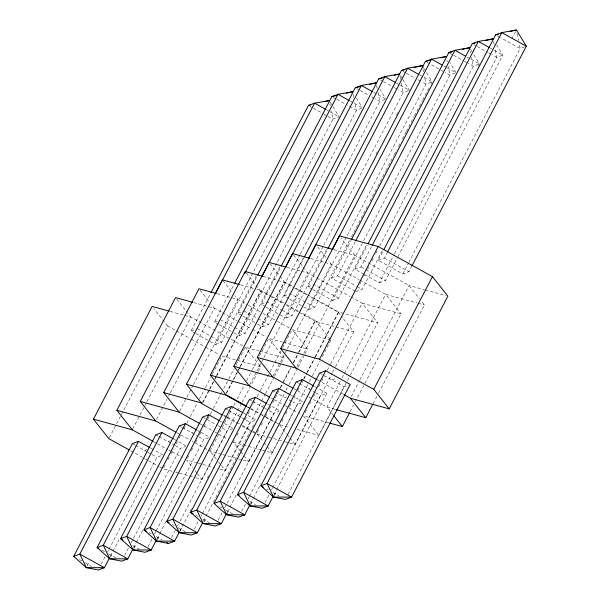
<?xml version="1.0" encoding="UTF-8"?>
<svg xmlns="http://www.w3.org/2000/svg" width="600" height="600" viewBox="0 0 600 600"><rect width="100%" height="100%" fill="white"/><g stroke="black" fill="none" stroke-linecap="round" stroke-linejoin="round"><path stroke-width="0.45" stroke-dasharray="3 2.25" d="M109.29 437.835L116.198 424.575M116.632 423.75L120.945 415.455M121.373 414.63L167.542 325.942L153.833 308.61M132.712 428.985L144.368 406.605M144.795 405.78L146.52 402.465M146.955 401.632L190.965 317.085L187.538 312.757M195.142 333.188L191.055 330.915L210.472 293.618M156.57 419.31L166.92 399.412M168.645 396.097L169.942 393.615M170.377 392.783L214.388 308.235L211.53 304.627M87.12 566.062L89.175 562.118M218.565 324.337L214.478 322.065L234.322 283.935M179.558 411.285L186.458 398.025M186.892 397.192L192.93 385.59M193.365 384.757L237.81 299.385L234.952 295.778M101.243 564.195L105.12 556.74M107.715 551.768L108.578 550.11M109.005 549.278L156.9 457.275L163.05 454.98L154.868 450.435M209.858 341.362L215.587 344.543L332.947 119.085L331.35 111.157M110.407 556.102L112.56 551.963M112.995 551.13L119.032 539.528M215.587 344.543L221.73 342.255L256.245 275.94M110.542 557.213L112.597 553.268M241.987 315.487L237.9 313.215L257.317 275.91M163.567 467.978L165.292 464.662M167.887 459.69L169.178 457.2M170.903 453.885L173.49 448.912M176.085 443.94L177.375 441.457M179.1 438.135L181.26 433.995M183.847 429.022L186.435 424.05M186.87 423.217L189.892 417.42M190.32 416.588L197.228 403.327M199.38 399.18L204.99 388.403M205.425 387.577L210.6 377.632M212.325 374.317L221.82 356.077L260.67 366.72L258.082 371.7M202.298 402.877L214.38 379.665M214.815 378.84L216.105 376.35M216.54 375.525L260.55 290.978L257.7 287.37M202.98 402.435L209.452 390M209.88 389.175L214.627 380.055M215.055 379.222L216.353 376.74M216.788 375.907L261.225 290.535L270.952 295.935M124.657 555.345L128.542 547.89M131.13 542.91L180.322 448.418L185.587 446.452M234.097 332.97L239.002 335.692L356.37 110.235L354.772 102.308M133.395 548.077L135.983 543.105M136.417 542.28L143.317 529.02M239.002 335.692L245.153 333.397L279.668 267.09M133.965 548.362L136.012 544.418M265.41 306.63L261.322 304.365L280.733 267.06M187.417 458.295L188.715 455.812M191.303 450.84L193.89 445.868M195.623 442.553L197.775 438.405M199.5 435.09L202.095 430.118M203.82 426.803L205.972 422.655M207.697 419.34L209.858 415.2M210.292 414.368L212.88 409.395M213.308 408.562L221.94 391.987M223.665 388.673L228.413 379.553M228.847 378.728L234.022 368.782M236.183 364.635L245.243 347.228L258.795 350.94M226.215 393.232L232.688 380.798M233.115 379.965L237.862 370.853M238.298 370.02L239.587 367.53M240.022 366.705L284.032 282.157L293.752 287.558M226.68 392.985L237.892 371.43M238.327 370.605L240.053 367.29M240.487 366.457L284.498 281.91L270.21 263.858M148.08 546.495L151.965 539.033M154.553 534.06L155.85 531.577M156.278 530.745L203.745 439.567L209.01 437.603M257.52 324.112L262.425 326.843L299.962 254.73M300.397 253.897L379.793 101.385L378.015 92.573M156.817 539.227L159.405 534.255M159.833 533.43L165.877 521.82M262.425 326.843L268.567 324.548L303.09 258.24M288.99 298.688L284.085 295.965L303.93 257.835M157.38 539.513L159.435 535.56M233.28 406.342L209.978 451.103L217.98 461.213M233.708 405.518L235.44 402.202M237.165 398.888L244.065 385.62M246.653 380.647L251.835 370.702M252.263 369.877L257.445 359.925M259.597 355.785L268.665 338.377L282.21 342.09M249.667 384.96L256.567 371.7M257.002 370.868L263.475 358.44M263.903 357.608L307.92 273.06L304.493 268.733M171.502 537.645L175.387 530.183M177.54 526.043L178.403 524.385M180.135 521.07L227.167 430.717L233.31 428.423L224.317 423.428M266.228 307.087L285.847 317.993L323.385 245.88M323.82 245.048L403.215 92.535L401.257 82.838M195.66 477.72L201.983 479.452L241.68 403.192M242.115 402.368L257.647 372.525M179.805 531.21L189.727 512.145M190.163 511.312L191.453 508.83M207.42 478.162L208.718 475.673M285.847 317.993L291.99 315.697L326.513 249.39M376.132 154.065L377.43 151.583M396.412 115.11L397.71 112.62M180.157 531.12L182.212 527.168M312.097 289.163L308.01 286.89L327.428 249.593M240.255 450.915L233.4 442.252L234.263 440.595M236.85 435.623L238.147 433.132M245.048 419.873L246.345 417.39M248.07 414.075L249.368 411.585M253.68 403.298L254.542 401.64M257.13 396.668L259.718 391.695M260.153 390.862L269.647 372.63M270.075 371.798L280.868 351.075M282.593 347.76L292.08 329.528L330.03 339.923M273.09 376.11L279.99 362.85M280.425 362.017L284.737 353.73M285.173 352.897L286.897 349.582M287.325 348.757L331.335 264.21L328.485 260.603M194.265 529.245L198.585 520.957M201.173 515.985L202.035 514.327M202.462 513.495L249.93 422.317L256.087 420.037L243.825 413.228M303.705 306.87L308.61 309.593L425.978 84.135L424.38 76.207M219.983 469.118L225.405 470.603L265.103 394.342M265.538 393.518L274.163 376.935M274.597 376.11L281.07 363.675M281.498 362.843L284.093 357.87L268.665 338.377M203.445 521.16L205.605 517.02M206.04 516.188L253.5 425.01M308.61 309.593L314.775 307.312L349.725 240.173M351.45 236.858L368.28 204.525M370.005 201.21L377.34 187.125M377.767 186.292L385.537 171.375M385.965 170.542L393.735 155.625M394.17 154.792L396.757 149.82M398.482 146.505L400.643 142.365M402.368 139.042L405.817 132.413M406.245 131.587L414.015 116.67M414.45 115.837L422.213 100.92M422.647 100.087L429.12 87.653M430.845 84.338L432.135 81.855L426.022 71.812M204.075 522.037L206.123 518.092M355.14 291.21L331.433 278.04L350.85 240.735M331.433 278.04L337.575 275.745L355.267 241.763M280.305 387.428L282.892 382.455M283.327 381.623L290.663 367.53M293.25 362.558L297.998 353.445M298.425 352.612L314.827 321.112L335.145 326.692M257.25 432.57L258.975 429.255M261.135 425.115L262.433 422.625M265.447 416.827L266.745 414.338M269.332 409.365L270.63 406.875M272.782 402.735L277.103 394.447M277.53 393.615L280.118 388.643M280.553 387.817L290.91 367.92M293.498 362.947L298.673 353.002M299.108 352.17L315.502 320.678L300.923 312.577M296.94 366.428L302.115 356.483M303.84 353.168L354.757 255.36L341.048 238.028M218.19 520.17L222.075 512.715M224.663 507.735L273.855 413.243L279.12 411.278M312.915 289.612L332.535 300.517L363.173 241.665M363.6 240.84L449.903 75.06L448.125 66.248M243.405 460.268L248.827 461.752L285.502 391.298M285.938 390.465L288.525 385.493M288.952 384.66L297.585 368.085M298.02 367.26L304.493 354.825M304.92 353.993L307.507 349.02L292.08 329.528M227.355 512.077L229.515 507.93M229.942 507.105L236.415 494.67M332.535 300.517L338.678 298.222L366.728 244.35M227.085 513.975L229.545 509.243M363.84 274.185L354.847 269.19L367.365 245.153M354.847 269.19L360.998 266.895L371.782 246.173M303.788 378.608L306.375 373.635M306.81 372.81L314.572 357.885M315.007 357.06L338.31 312.3L309.142 296.108M281.812 421.463L283.11 418.98M285.697 414.007L286.995 411.518M289.582 406.545L291.308 403.23M293.895 398.257L295.192 395.768M297.78 390.795L299.505 387.48M302.093 382.507L303.39 380.025M303.825 379.192L306.84 373.388M307.275 372.562L315.038 357.645M315.472 356.812L338.775 312.053L377.618 322.695L350.438 374.918M241.612 511.32L245.498 503.857M248.085 498.885L248.947 497.228M249.382 496.403L297.278 404.393L303.42 402.105M359.843 284.205L361.132 281.722M363.72 276.743L365.017 274.26M367.605 269.288L369.33 265.972M371.925 261L373.215 258.51M375.803 253.538L377.535 250.222M379.688 246.075L473.325 66.21L471.548 57.398M262.312 450.173L272.25 452.895L308.925 382.44M309.353 381.615L311.947 376.642M312.375 375.81L320.145 360.892M322.298 356.745L330.93 340.17M250.343 504.053L252.938 499.08M253.365 498.255L261.135 483.33M355.957 291.668L362.1 289.373L382.38 250.417M478.17 66.405L479.467 63.915L473.355 53.88M250.5 505.125L252.968 500.385M411.967 265.868L408.945 271.673L402.795 273.96L378.27 260.332L383.452 250.388M378.27 260.332L384.412 258.045L387.007 253.072M305.235 412.612L307.822 407.64M309.548 404.325L311.707 400.178M313.433 396.862L316.02 391.89M318.615 386.918L319.905 384.435M321.63 381.12L324.225 376.14M327.24 370.343L330.263 364.538M330.697 363.712L362.19 303.202L401.04 313.845L355.305 401.707M289.718 443.055L295.02 444.502L332.13 373.222M332.558 372.39L335.153 367.418M335.58 366.593L353.707 331.778L342.87 318.067M265.035 502.47L268.92 495.007M271.507 490.035L272.37 488.377M272.798 487.553L320.692 395.543L326.843 393.248L317.85 388.252M364.657 274.635L379.38 282.817L394.05 254.632M394.478 253.808L496.74 57.36L494.97 48.547M273.765 495.202L276.353 490.23M276.788 489.405L326.843 393.248M379.38 282.817L385.522 280.522L397.605 257.317M398.033 256.485L502.89 55.065L496.778 45.03M511.8 38.902L515.595 31.62M274.335 495.48L276.39 491.535M340.305 381.382L326.933 407.077L333.218 415.02M342.03 378.067L385.612 294.353L417.232 303.015M288.022 494.445L344.115 386.692L348.502 385.058M402.795 273.96L408.405 263.19M408.84 262.358L520.162 48.51L519.278 44.1M297.255 429.487L318.938 435.428L346.987 381.548M347.415 380.722L350.002 375.743M351.218 396.57L359.415 380.82M359.843 379.995L409.035 285.502L424.395 289.71M350.123 411.653L353.58 405.022M373.118 403.635L378.293 393.683M378.728 392.857L424.463 304.995L421.605 301.388M524.55 46.867L520.162 48.51L500.543 37.605M478.59 64.245L473.325 66.21L468.42 63.488M455.168 73.095L449.903 75.06L444.998 72.338M385.058 99.42L379.793 101.385L374.888 98.663M408.48 90.57L403.215 92.535L398.303 89.805M361.635 108.27L356.37 110.235L347.377 105.24M332.985 106.755L339.097 116.797L332.947 119.085L328.043 116.363M308.01 286.89L314.153 284.595L338.678 298.222M261.322 304.365L267.465 302.07L281.362 309.795M214.478 322.065L219.743 320.1M237.9 313.215L243.165 311.25M191.055 330.915L196.32 328.95M331.853 379.875L334.928 378.735M308.43 388.732L309.968 388.155M286.545 397.005L285.007 397.582L276.015 392.58M261.593 406.433L263.895 405.57M191.483 432.757L193.013 432.18M168.06 441.607L170.363 440.745M144.637 450.457L146.94 449.595M284.085 295.965L290.243 293.685L314.775 307.312M237.667 415.507L239.978 414.653M333.983 249.667L354.757 255.36L409.035 285.502L419.317 298.5M310.56 258.517L324.112 262.23M325.013 262.478L331.335 264.21L358.882 279.502M425.295 289.957L446.077 295.65M287.138 267.368L300.69 271.08M301.59 271.327L307.92 273.06L316.02 277.56M418.14 303.263L424.463 304.995M262.822 276.345L284.032 282.157M240.45 284.843L255.81 289.05M256.71 289.298L261.225 290.535M217.028 293.692L237.81 299.385L247.53 304.785M336.03 326.933L353.707 331.778M193.605 302.543L214.388 308.235L221.678 312.285M170.183 311.392L183.735 315.105M184.642 315.353L190.965 317.085L242.812 345.877M283.118 342.337L307.507 349.02M259.695 351.188L284.093 357.87M335.062 409.305L326.933 407.077L308.303 396.735M328.808 422.857L303.51 415.928L318.938 435.428M280.087 424.778L289.125 427.26M257.025 434.085L267.63 436.995M268.515 437.235L284.415 441.6M285.3 441.84L288.832 442.808M233.4 442.252L261.405 449.925M221.722 454.32L209.978 451.103L192.157 441.21M222.63 454.567L237.983 458.783M238.89 459.03L242.505 460.02M197.4 462.93L186.555 459.952L192.84 467.903M198.3 463.178L201.915 464.168M202.822 464.415L214.567 467.632M172.17 471.285L163.14 468.81L159.9 467.01M175.785 472.275L178.493 473.018M179.4 473.265L194.76 477.472M497.272 35.79L499.725 37.148M489.81 47.797L502.89 55.065L496.74 57.36L491.835 54.63M473.85 44.64L476.303 46.005M477.12 46.455L487.748 52.365M488.565 52.815L491.018 54.18M467.205 57.105L470.475 58.92M471.293 59.377L479.467 63.915M449.61 53.032L452.88 54.855M453.697 55.305L463.507 60.758M464.325 61.215L467.603 63.03M443.783 65.955L446.235 67.32M447.053 67.77L456.045 72.765L449.933 62.73M427.013 62.34L440.092 69.608M440.91 70.065L444.18 71.88M419.873 75.037L423.143 76.852M423.96 77.31L432.135 81.855L425.978 84.135L421.89 81.863M403.088 71.415L405.54 72.78M406.357 73.238L414.533 77.775M417.803 79.59L421.072 81.412M396.278 82.972L399.548 84.787M400.365 85.245L408.54 89.79M380.317 79.815L382.77 81.18M383.587 81.63L393.397 87.082M394.215 87.54L397.485 89.355M373.673 92.28L385.118 98.64M356.895 88.665L359.347 90.03M360.173 90.48L368.347 95.025M371.618 96.84L374.07 98.205M350.25 101.13L353.52 102.945M354.337 103.403L362.513 107.948M333.48 97.515L335.933 98.88M336.75 99.33L346.56 104.782M326.01 109.53L329.28 111.345M330.097 111.795L339.097 116.797M310.058 106.365L312.51 107.73M313.327 108.188L323.138 113.632M323.955 114.09L327.225 115.905M384.412 258.045L408.945 271.673M360.998 266.895L365.085 269.168M365.903 269.618L385.522 280.522M359.692 279.952L385.612 294.353L401.04 313.845M337.575 275.745L356.377 286.192M357.195 286.65L362.1 289.373M316.83 278.01L350.04 296.452M350.85 296.903L362.19 303.202L377.618 322.695M284.498 281.91L292.597 286.41M295.837 288.21L307.178 294.51M307.987 294.96L338.775 312.053M294.562 288.007L308.332 295.657M289.808 299.145L302.888 306.413M271.763 296.385L285.532 304.028M286.343 304.478L300.112 312.127M260.55 290.978L269.46 295.928M270.27 296.377L283.23 303.57M286.47 305.37L298.62 312.12M299.43 312.57L314.827 321.112M282.18 310.245L291.99 315.697M248.34 305.235L262.11 312.877M262.92 313.327L276.69 320.978M277.5 321.428L291.27 329.077M244.042 310.92L257.123 318.188M257.94 318.645L268.567 324.548M242.805 315.938L256.702 323.663M222.487 312.735L237.067 320.835M237.877 321.285L251.647 328.928M252.458 329.377L266.235 337.028M319.59 373.065L344.115 386.692M220.62 319.77L233.7 327.038M234.517 327.495L245.153 333.397M219.382 324.788L233.28 332.513M317.138 379.785L321.188 382.035M321.998 382.485L343.875 394.627M314.58 386.438L317.032 387.803M296.168 381.915L298.62 383.28M299.438 383.73L314.97 392.362M315.788 392.82L320.692 395.543M197.205 328.62L221.73 342.255M195.96 333.638L209.04 340.913M293.715 388.635L296.955 390.435M297.765 390.885L307.493 396.285M167.542 325.942L175.642 330.435M176.453 330.885L190.23 338.535M191.04 338.985L204.81 346.635M205.62 347.085L219.39 354.728M291.157 395.287L302.603 401.647M272.745 390.765L275.197 392.13M289.095 399.855L291.548 401.213M292.365 401.67L297.278 404.393M271.11 397.935L273.54 399.285M274.35 399.735L284.07 405.135M284.88 405.585L288.12 407.385M288.93 407.835L299.46 413.678M267.735 404.138L271.005 405.96M271.822 406.41L279.998 410.955M249.322 399.615L251.775 400.98M252.6 401.438L264.045 407.798M264.862 408.248L273.855 413.243M247.688 406.785L250.118 408.135M250.928 408.585L264.697 416.235M265.507 416.685L275.228 422.085M276.038 422.535L278.468 423.885M247.222 407.033L249.653 408.382M250.462 408.832L260.993 414.683M261.803 415.132L265.043 416.933M265.853 417.382L275.572 422.775M225.405 408.69L227.858 410.055M228.675 410.513L240.938 417.322M241.755 417.78L249.93 422.317M223.605 414.96L226.845 416.76M227.655 417.21L241.433 424.853M242.243 425.303L251.962 430.702M252.772 431.153L256.822 433.403L263.678 442.065M223.74 415.853L226.17 417.202M226.98 417.653L237.51 423.495M242.37 426.195L252.09 431.595M252.9 432.045L256.14 433.845M220.23 421.155L223.5 422.978M202.635 417.09L217.35 425.265M218.167 425.722L221.438 427.537M222.255 427.995L227.167 430.717M200.19 423.81L203.43 425.61M204.24 426.06L213.96 431.46M214.77 431.91L218.01 433.71M218.82 434.16L226.92 438.653M197.625 430.463L200.077 431.827M200.895 432.278L209.07 436.822M179.212 425.94L181.665 427.305M182.483 427.755L198.022 436.388M198.84 436.845L203.745 439.567M176.767 432.66L180.007 434.46M180.817 434.91L188.917 439.41M266.632 488.97L268.267 489.877M273.173 492.607L278.895 495.787M174.203 439.312L185.648 445.673M155.797 434.79L158.25 436.155M159.067 436.612L171.33 443.423M172.148 443.88L174.6 445.237M175.417 445.695L180.322 448.418M154.155 441.96L156.585 443.31M157.395 443.76L167.925 449.61M168.735 450.06L171.165 451.41M171.975 451.86L182.505 457.71M249.75 501.457L255.472 504.638M150.78 448.162L154.05 449.985M132.375 443.64L134.828 445.005M135.645 445.463L147.09 451.822M147.907 452.272L151.178 454.095M151.995 454.545L156.9 457.275M130.733 450.81L147.743 460.26M148.553 460.71L159.09 466.56M219.788 506.678L222.24 508.035M225.51 509.857L232.868 513.945M195.548 515.07L198.817 516.885M202.905 519.158L209.445 522.795M172.44 524.602L174.075 525.51M178.163 527.783L185.52 531.87M148.86 532.545L151.312 533.91M156.218 536.632L161.94 539.812M132.795 545.482L139.335 549.12M102.015 550.245L105.285 552.06M108.555 553.882L115.92 557.97M79.418 559.553L81.87 560.918M85.14 562.732L91.68 566.362M317.625 246.877L326.197 257.715M293.632 255.007L303.915 268.005M338.31 312.3L342.3 317.347M315.502 320.678L330.36 339.45M246.292 272.94L257.13 286.65M222.952 280.612L232.665 292.89M200.1 290.183L209.243 301.74M245.243 347.228L260.67 366.72M279.623 425.025L286.47 433.688M287.04 434.408L289.32 437.295M289.89 438.015L295.02 444.502M176.678 299.032L186.968 312.03M264.248 442.793L266.535 445.68M267.105 446.4L272.25 452.895M240.825 451.643L248.827 461.752M218.55 461.933L220.837 464.827M221.407 465.548L225.405 470.603M195.127 470.79L196.845 472.95M197.415 473.678L201.983 479.452M470.535 49.245L472.882 53.108M423.668 67.95L425.55 71.04M400.425 75.57L402.308 78.66M402.772 79.433L409.357 90.24M379.822 89.055L385.463 98.317M356.407 97.905L362.048 107.175M330.165 102.127L332.513 105.983M517.148 33.525L518.565 40.575M493.545 41.498L494.257 45.023M470.303 51.225L470.662 52.988M446.888 60.082L447.24 61.845M400.02 76.672L400.553 79.312M376.597 85.523L377.303 89.047M353.175 94.373L353.888 97.898M329.933 104.108L330.285 105.87M422.97 69.157L423.495 71.805"/><path stroke-width="0.9" d="M129.113 449.91L108.863 438.668L93.435 419.175L152.115 306.442L169.282 311.145M153.345 441.51L132.285 429.817L116.858 410.317L175.538 297.593L192.705 302.295M175.958 432.21L155.7 420.967L140.28 401.467L198.96 288.743L216.127 293.445M109.545 557.76L104.363 567.705L98.22 570L86.295 567.638L73.695 556.373L132.375 443.64L138.517 441.353L149.962 447.713M210.907 292.785L308.423 105.458L314.565 103.17L329.22 100.583L324.697 101.64M199.38 423.36L179.123 412.11L163.695 392.618L222.382 279.892L239.542 284.595M138.517 441.353L79.838 554.077L73.695 556.373M215.325 293.812L314.565 103.17L325.192 109.073M234.757 283.11L331.845 96.608L337.987 94.312L352.642 91.733L346.312 93.21M222.12 414.952L201.87 403.702L186.472 384.225L245.153 271.5L262.822 276.345M173.385 438.862L161.94 432.502L103.26 545.227L97.11 547.523L109.718 558.787L121.642 561.15L127.785 558.855L132.96 548.91M244.785 273.353L337.987 94.312L349.433 100.672M257.745 275.085L355.26 87.758L361.41 85.463L376.065 82.875L369.735 84.36M246.067 405.885L225.817 394.643L210.39 375.142L269.07 262.418L286.237 267.12M196.808 430.013L185.363 423.653L126.675 536.377L120.532 538.673L133.14 549.938L145.058 552.3L151.208 550.005L156.382 540.06M262.163 276.105L361.41 85.463L372.038 91.373M179.37 532.035L174.623 541.155L168.48 543.45L156.562 541.088L143.955 529.815L202.635 417.09L208.785 414.795L219.413 420.705M281.168 266.235L378.683 78.907L384.832 76.613L399.487 74.025L394.058 75.3M269.49 397.035L249.233 385.793L233.805 366.293L292.493 253.567L309.653 258.27M208.785 414.795L150.097 527.528L143.955 529.815M285.585 267.255L384.832 76.613L395.46 82.523M202.583 522.817L197.407 532.763L191.25 535.05L179.333 532.695L166.718 521.423L225.405 408.69L231.562 406.41L243.007 412.77M304.365 257.01L401.452 70.508L407.61 68.227L422.257 65.633L423.202 67.177M231.562 406.41L172.882 519.135L166.718 521.423M308.798 258.038L407.61 68.227L419.055 74.588M292.905 388.185L272.655 376.935L257.228 357.442L315.907 244.718L333.075 249.42M327.855 248.76L425.377 61.432L431.52 59.137L446.175 56.55L440.745 57.825M316.327 379.335L296.077 368.085L280.65 348.593L339.33 235.86L378.18 246.51L432.457 276.645L447.885 296.145L389.197 408.87L350.355 398.228L343.875 394.627M266.918 403.688L255.472 397.327L196.785 510.053L190.642 512.347L203.25 523.612L215.167 525.975L221.317 523.68L226.493 513.735M332.707 248.955L431.52 59.137L442.147 65.047M249.915 504.885L244.74 514.83L238.59 517.125L226.673 514.763L214.065 503.498L272.745 390.765L278.895 388.478L290.34 394.838M351.278 239.91L448.793 52.582L454.942 50.287L469.597 47.7L462.36 49.403M278.895 388.478L220.208 501.202L214.065 503.498M355.695 240.93L454.942 50.287L465.57 56.198M368.228 243.495L472.215 43.733L478.357 41.438L493.013 38.85L485.783 40.545M313.763 385.98L302.31 379.62L243.63 492.353L237.487 494.64L250.095 505.912L262.013 508.268L268.155 505.98L273.337 496.035M372.218 245.34L478.357 41.438L488.993 47.34M280.65 348.593L319.5 359.235L378.18 246.51M383.88 249.562L495.638 34.883L501.78 32.588L516.435 30L526.305 46.215L411.967 265.868M325.733 370.77L267.053 483.502L260.903 485.79L273.51 497.062L285.435 499.418L291.577 497.13L350.257 384.397L325.733 370.77L319.59 373.065L260.903 485.79L263.355 487.155M387.435 252.24L501.78 32.588L526.305 46.215M329.707 423.105L342.36 426.577L349.695 412.485M389.197 408.87L373.77 389.377L432.457 276.645M335.962 409.553L365.782 417.72L372.683 404.46M302.31 379.62L296.168 381.915L237.487 494.64L239.123 495.555M255.472 397.327L249.322 399.615L190.642 512.347L193.095 513.705M185.363 423.653L179.212 425.94L120.532 538.673L122.985 540.03M161.94 432.502L155.797 434.79L97.11 547.523L98.745 548.43M495.638 34.883L498.353 34.245M510.105 31.485L516.435 30M472.215 43.733L474.93 43.095M448.793 52.582L452.415 51.735M425.377 61.432L430.8 60.157M401.452 70.508L405.067 69.66M414.112 67.537L422.257 65.633M378.683 78.907L382.305 78.06M355.26 87.758L360.69 86.483M331.845 96.608L336.368 95.55M308.423 105.458L310.23 105.038M257.228 357.442L296.077 368.085M233.805 366.293L272.655 376.935M210.39 375.142L249.233 385.793M186.472 384.225L225.353 394.89L246.413 406.582M163.695 392.618L201.645 403.013M140.28 401.467L179.123 412.11M116.858 410.317L155.7 420.967M93.435 419.175L132.285 429.817M319.5 359.235L373.77 389.377M167.535 521.873L169.17 522.787M144.773 530.273L146.407 531.18M166.845 542.535L168.48 543.45M350.355 398.228L365.782 417.72M333.788 415.74L342.36 426.577M291.577 497.13L273.51 497.062L267.053 483.502L291.577 497.13M268.155 505.98L250.095 505.912L243.63 492.353L268.155 505.98M244.74 514.83L226.673 514.763L220.208 501.202L244.74 514.83M221.317 523.68L203.25 523.612L196.785 510.053L221.317 523.68M174.623 541.155L156.562 541.088L150.097 527.528L174.623 541.155M151.208 550.005L133.14 549.938L126.675 536.377L151.208 550.005M127.785 558.855L109.718 558.787L103.26 545.227L127.785 558.855M104.363 567.705L86.295 567.638L79.838 554.077L104.363 567.705M197.407 532.763L179.333 532.695L172.882 519.135L197.407 532.763"/></g></svg>
